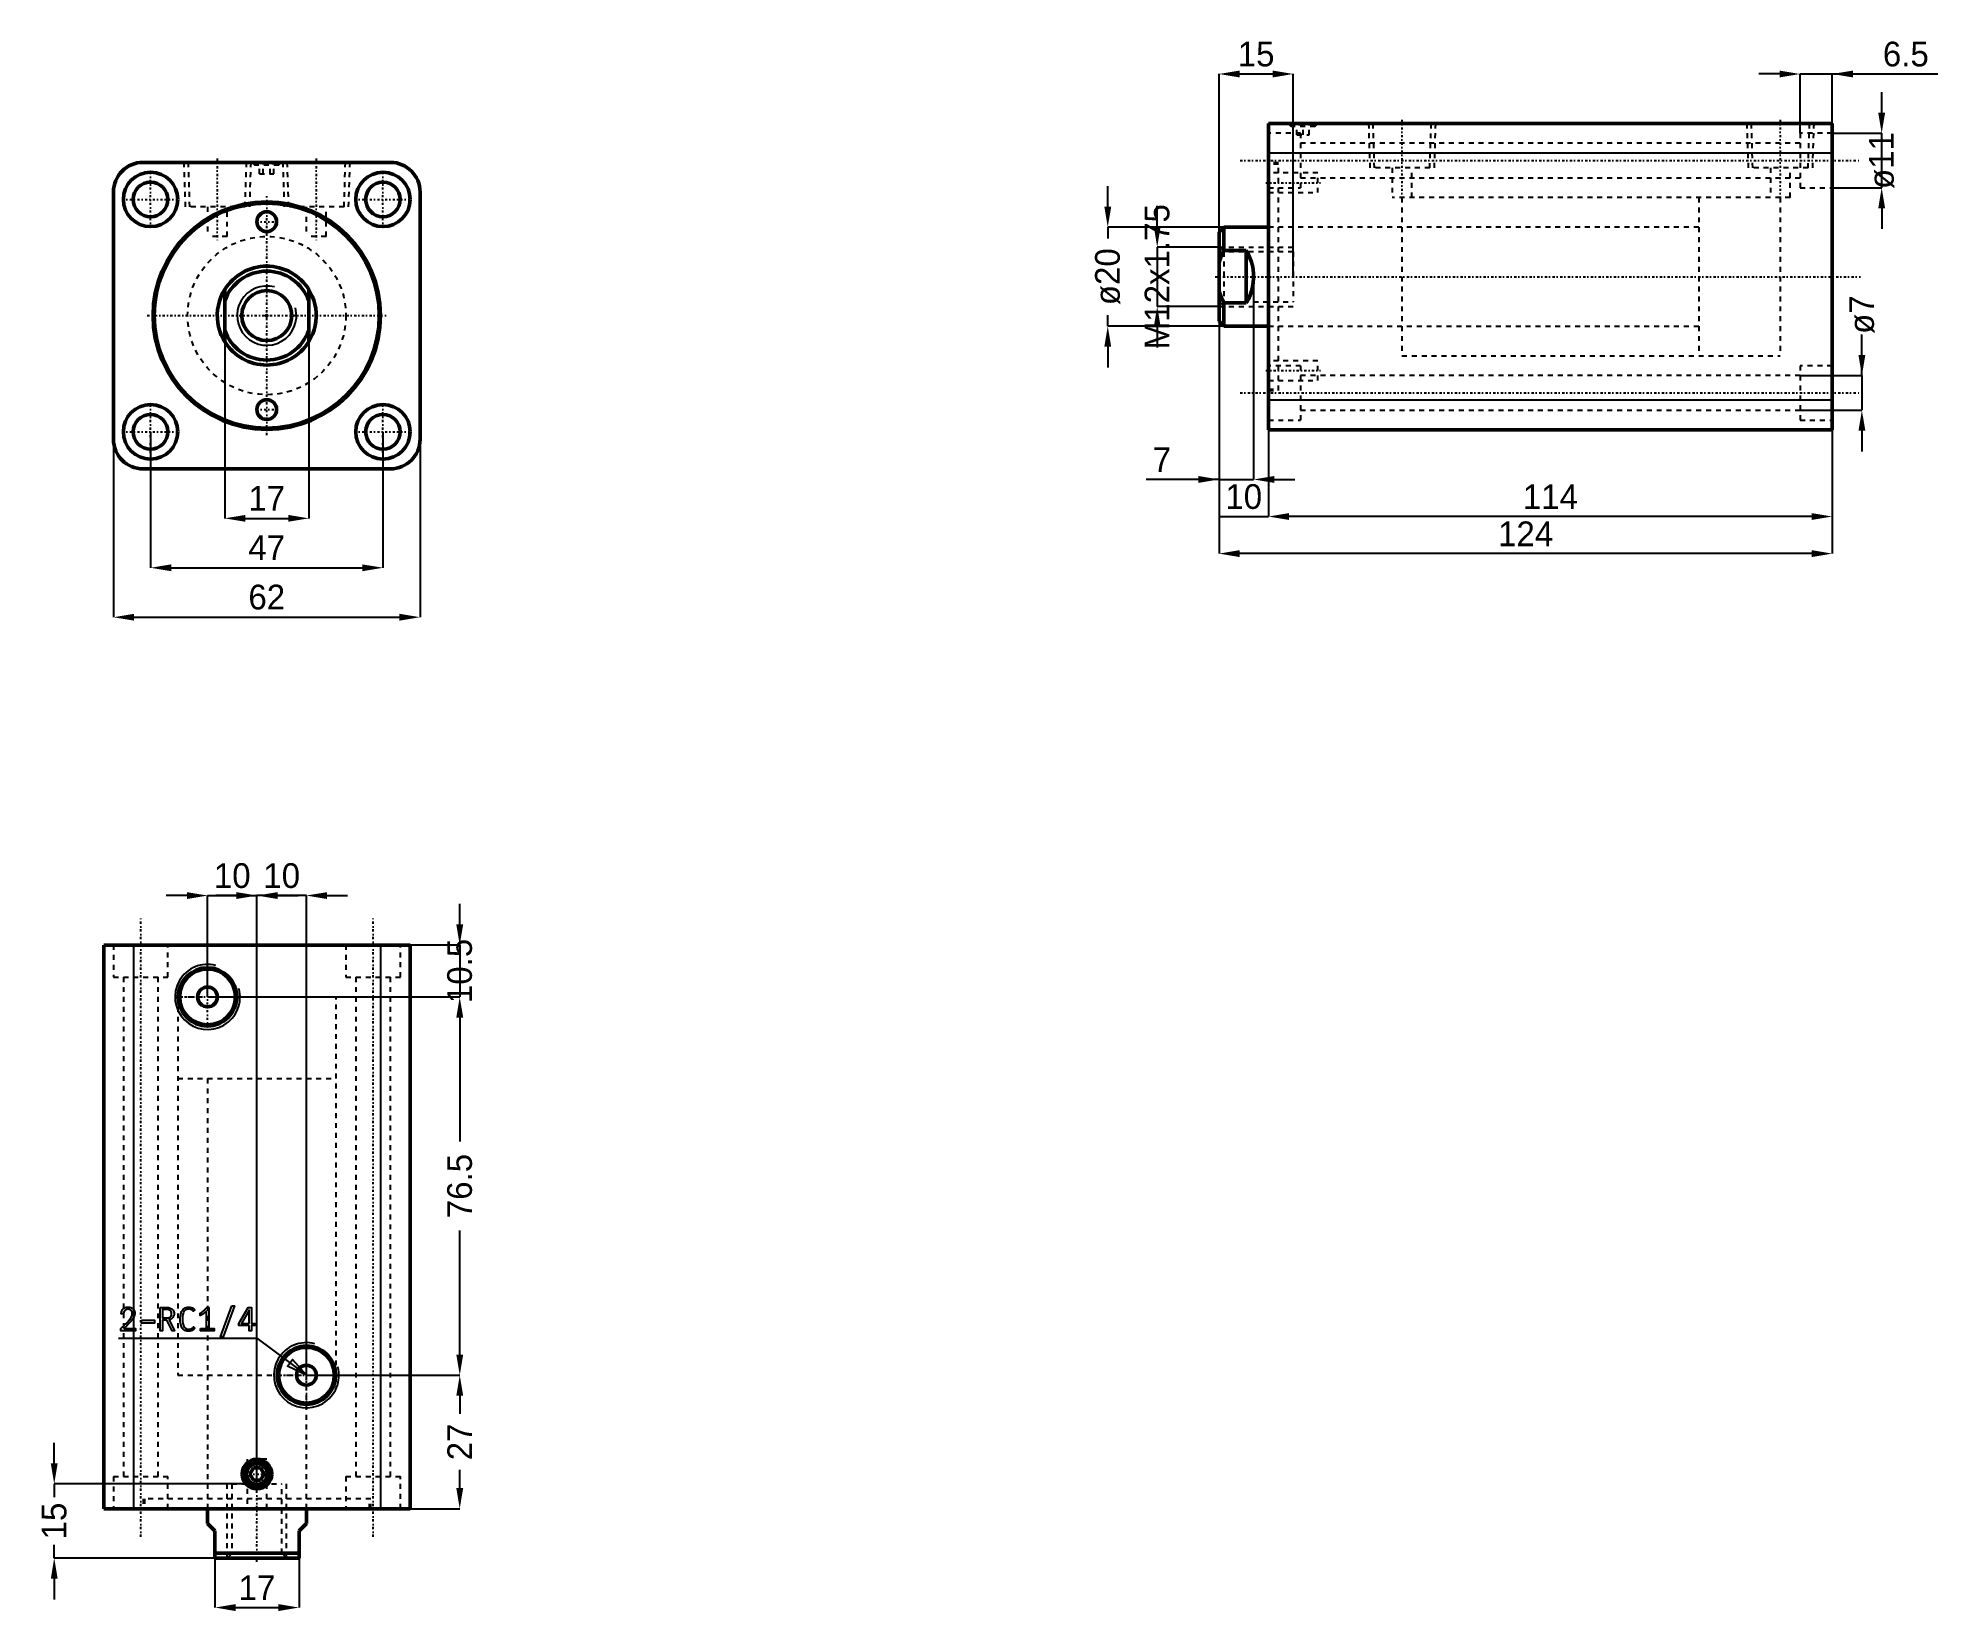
# Model space of a CAD drawing. Header units: millimetres. Extents: x -46 to 338, y -262 to 56.
import ezdxf

# ---------------------------------------------------------------- set-up
doc = ezdxf.new("R2010")
doc.units = ezdxf.units.MM
doc.linetypes.add('Center', pattern=[1.5, 0.45, -0.5, 0.05, -0.5])
doc.linetypes.add('Dashed', pattern=[2, 1, -1])
for name, color, linetype, lineweight in [('2d ConnectionPoints', 7, 'Continuous', 50), ('AM_0', 7, 'Continuous', 50), ('AM_4', 3, 'Continuous', 25), ('AM_5', 3, 'Continuous', 25), ('AM_7', 7, 'Center', 25), ('AM_9', 6, 'Dashed', 25)]:
    doc.layers.add(name, color=color, linetype=linetype, lineweight=lineweight)
doc.dimstyles.new('ISO-25', dxfattribs={"dimtxt": 2.5, "dimasz": 2.5, "dimexe": 1.25, "dimexo": 0.625, "dimtad": 1, "dimtxsty": 'Standard', "dimcen": 2.5, "dimadec": 0, "dimazin": 0, "dimtfac": 1, "dimtmove": 0, "dimatfit": 3, "dimfxl": 1, "dimarcsym": 0})

# ---------------------------------------------------------------- blocks, each defined once
blk = doc.blocks.new('1_RODcxhc_a_sd_32_60_IN_0_in_CXHC_A_IN_SD_32_60ST_0__CN_0')
at = {"layer": 'AM_0'}
for p, q in [((-8.5, -5.27), (-8.5, 5.27)), ((8.5, 5.27), (8.5, -5.27))]:
    blk.add_line(p, q, dxfattribs=at)
for points in [[(-8.5, 5.27), (-8.93, 4.51), (-9.29, 3.71), (-9.57, 2.89), (-9.79, 2.04), (-9.93, 1.18), (-10, 0.31), (-9.98, -0.56), (-9.9, -1.43), (-9.74, -2.29), (-9.5, -3.13), (-9.19, -3.94), (-8.81, -4.73), (-8.5, -5.27)], [(8.5, -5.27), (8.93, -4.51), (9.29, -3.71), (9.57, -2.89), (9.79, -2.04), (9.93, -1.18), (10, -0.31), (9.98, 0.56), (9.9, 1.43), (9.74, 2.29), (9.5, 3.13), (9.19, 3.94), (8.81, 4.73), (8.5, 5.27)]]:
    blk.add_lwpolyline(points, dxfattribs=at)
blk.add_circle((0, 0), 5.05, dxfattribs=at)
for radius, start, end in [(10, 31.7883, 148.2117), (9, 19.1881, 160.8119), (9, 199.1881, 340.8119), (10, 211.7883, 328.2117)]:
    blk.add_arc((0, 0), radius, start, end, dxfattribs=at)
at = {"layer": 'AM_5'}
blk.add_arc((0, 0), 6, 75, 15, dxfattribs=at)
blk = doc.blocks.new('2_bodycxhc_a_sd_32_60_0_in_CXHC_A_IN_SD_32_60ST_0__CN_0')
at = {"layer": 'AM_0'}
for p, q in [((25, 31), (-25, 31)), ((-31, 25), (-31, -25)), ((31, -25), (31, 25)), ((-25, -31), (25, -31))]:
    blk.add_line(p, q, dxfattribs=at)
for centre, radius in [((-23.5, 23.5), 5.5), ((-23.5, 23.5), 3.5), ((23.5, 23.5), 5.5), ((23.5, 23.5), 3.5), ((0, 0), 23), ((0, 0), 22.75), ((0, 19), 2), ((-23.5, -23.5), 5.5), ((0, -19), 2), ((23.5, -23.5), 5.5), ((-23.5, -23.5), 3.5), ((23.5, -23.5), 3.5)]:
    blk.add_circle(centre, radius, dxfattribs=at)
for centre, start, end in [((-25, 25), 90, 180), ((25, 25), 0, 90), ((-25, -25), 180, 270), ((25, -25), 270, 360)]:
    blk.add_arc(centre, 6, start, end, dxfattribs=at)
at = {"layer": 'AM_5', "linetype": 'Dashed'}
for p, q in [((-16.77, 31), (-16.48, 22)), ((-3.23, 31), (-3.52, 22)), ((3.23, 31), (3.52, 22)), ((16.77, 31), (16.48, 22))]:
    blk.add_line(p, q, dxfattribs=at)
at = {"layer": 'AM_7'}
for p, q in [((-10, 31.75), (-10, 15.25)), ((0, 31.03), (0, 30.37)), ((10, 31.75), (10, 15.25)), ((-23.5, 17.73), (-23.5, 29.27)), ((23.5, 17.73), (23.5, 29.27)), ((-29.27, 23.5), (-17.73, 23.5)), ((0, -24.15), (0, 24.15)), ((17.73, 23.5), (29.27, 23.5)), ((-2.1, 19), (2.1, 19)), ((-24.15, 0), (24.15, 0)), ((-23.5, -29.27), (-23.5, -17.73)), ((-2.1, -19), (2.1, -19)), ((23.5, -29.27), (23.5, -17.73)), ((-29.27, -23.5), (-17.73, -23.5)), ((17.73, -23.5), (29.27, -23.5))]:
    blk.add_line(p, q, dxfattribs=at)
at = {"layer": 'AM_9'}
for p, q in [((-15.91, 31), (-15.63, 22)), ((-4.37, 22), (-4.09, 31)), ((-3, 31), (-2.4, 30.4)), ((2.4, 30.4), (3, 31)), ((4.09, 31), (4.37, 22)), ((15.63, 22), (15.91, 31)), ((-2.1, 30.7), (-2.4, 30.4)), ((2.4, 30.4), (-2.4, 30.4)), ((2.1, 30.7), (-2.1, 30.7)), ((-1.44, 28.7), (-1.44, 30.7)), ((-1.44, 28.7), (1.44, 28.7)), ((-0.72, 28.7), (-0.72, 30.7)), ((0.72, 28.7), (0.72, 30.7)), ((1.44, 28.7), (1.44, 30.7)), ((2.4, 30.4), (2.1, 30.7)), ((-4.37, 22), (-15.63, 22)), ((-12, 22), (-12, 16)), ((-8, 16), (-8, 22)), ((15.63, 22), (4.37, 22)), ((8, 22), (8, 16)), ((12, 16), (12, 22)), ((-8, 16), (-12, 16)), ((12, 16), (8, 16))]:
    blk.add_line(p, q, dxfattribs=at)
blk.add_circle((0, 0), 16, dxfattribs=at)
blk = doc.blocks.new('*D3')
at = {"layer": 'AM_5', "color": 0, "lineweight": -2}
for p, q in [((-23.5, -23.5), (-23.5, -51)), ((23.5, -23.5), (23.5, -51)), ((-19.33, -51), (19.33, -51))]:
    blk.add_line(p, q, dxfattribs=at)
at = {"layer": 'AM_5', "color": 0}
for points in [[(-19.33, -50.31), (-19.33, -51.69), (-23.5, -51)], [(19.33, -51.69), (19.33, -50.31), (23.5, -51)]]:
    blk.add_solid(points, dxfattribs=at)
at = {"layer": 'Defpoints', "color": 0}
for p in [(-23.5, -23.5), (23.5, -23.5), (23.5, -51)]:
    blk.add_point(p, dxfattribs=at)
at = {"layer": 'AM_5', "color": 0, "insert": (0, -46.91), "char_height": 5, "attachment_point": 5}
blk.add_mtext('47', dxfattribs=at)
blk = doc.blocks.new('*D4')
at = {"layer": 'AM_5', "color": 0, "lineweight": -2}
for p, q in [((-31, -25), (-31, -61)), ((31, -25), (31, -61)), ((-26.83, -61), (26.83, -61))]:
    blk.add_line(p, q, dxfattribs=at)
at = {"layer": 'AM_5', "color": 0}
for points in [[(-26.83, -60.31), (-26.83, -61.69), (-31, -61)], [(26.83, -61.69), (26.83, -60.31), (31, -61)]]:
    blk.add_solid(points, dxfattribs=at)
at = {"layer": 'Defpoints', "color": 0}
for p in [(-31, -25), (31, -25), (31, -61)]:
    blk.add_point(p, dxfattribs=at)
at = {"layer": 'AM_5', "color": 0, "insert": (0, -56.95), "char_height": 5, "attachment_point": 5}
blk.add_mtext('62', dxfattribs=at)
blk = doc.blocks.new('*D5')
at = {"layer": 'AM_5', "color": 0, "lineweight": -2}
for p, q in [((-8.5, 0), (-8.5, -41)), ((8.5, 0), (8.5, -41)), ((-4.33, -41), (4.33, -41))]:
    blk.add_line(p, q, dxfattribs=at)
at = {"layer": 'AM_5', "color": 0}
for points in [[(-4.33, -40.31), (-4.33, -41.69), (-8.5, -41)], [(4.33, -41.69), (4.33, -40.31), (8.5, -41)]]:
    blk.add_solid(points, dxfattribs=at)
at = {"layer": 'Defpoints', "color": 0}
for p in [(-8.5, 0), (8.5, 0), (8.5, -41)]:
    blk.add_point(p, dxfattribs=at)
at = {"layer": 'AM_5', "color": 0, "insert": (0, -36.95), "char_height": 5, "attachment_point": 5}
blk.add_mtext('17', dxfattribs=at)
blk = doc.blocks.new('1_RODcxhc_a_sd_32_60_IN_0_in_CXHC_A_IN_SD_32_60ST_0__CN_2')
at = {"layer": 'AM_0'}
for p, q in [((-9, 10), (-10, 9)), ((-10, 9), (-10, -9)), ((0, 10), (-9, 10)), ((-9, 10), (-9, 5.27)), ((-4.5, 5.27), (-9, 5.27)), ((-4.5, 5.27), (-4.5, -5.27)), ((-9, -5.27), (-4.5, -5.27)), ((-9, -5.27), (-9, -10)), ((-10, -9), (-9, -10)), ((-9, -10), (0, -10))]:
    blk.add_line(p, q, dxfattribs=at)
for points in [[(-9, 5.27), (-9.55, 4.14), (-10, 2.96)], [(-4.5, -5.27), (-4.07, -4.51), (-3.71, -3.71), (-3.43, -2.89), (-3.21, -2.04), (-3.07, -1.18), (-3, -0.31), (-3.02, 0.56), (-3.1, 1.43), (-3.26, 2.29), (-3.5, 3.13), (-3.81, 3.94), (-4.19, 4.73), (-4.5, 5.27)], [(-10, -2.96), (-9.55, -4.13), (-9, -5.27)]]:
    blk.add_lwpolyline(points, dxfattribs=at)
at = {"layer": 'AM_5', "linetype": 'Dashed'}
for p, q in [((-10, 6), (5, 6)), ((-10, -6), (5, -6))]:
    blk.add_line(p, q, dxfattribs=at)
at = {"layer": 'AM_9'}
for p, q in [((103.5, 16), (87, 16)), ((87, 16), (87, -16)), ((103.5, 16), (103.5, -16)), ((87, 10), (0, 10)), ((-9.05, 5.05), (-10, 6)), ((5, 5.05), (-9.05, 5.05)), ((-9.05, 5.05), (-9.05, -5.05)), ((5, 5.05), (5, -5.05)), ((-10, -6), (-9.05, -5.05)), ((-9.05, -5.05), (5, -5.05)), ((0, -10), (87, -10)), ((87, -16), (103.5, -16))]:
    blk.add_line(p, q, dxfattribs=at)
blk = doc.blocks.new('2_bodycxhc_a_sd_32_60_0_in_CXHC_A_IN_SD_32_60ST_0__CN_2')
at = {"layer": 'AM_0'}
for p, q in [((114, 31), (0, 31)), ((0, -31), (0, 31)), ((114, -31), (114, 31)), ((114, -31), (0, -31))]:
    blk.add_line(p, q, dxfattribs=at)
at = {"layer": 'AM_4'}
for p, q in [((114, 25), (0, 25)), ((114, -25), (0, -25))]:
    blk.add_line(p, q, dxfattribs=at)
at = {"layer": 'AM_5', "linetype": 'Dashed'}
for p, q in [((20.23, 31), (20.52, 22)), ((33.77, 31), (33.48, 22)), ((96.73, 31), (97.02, 22)), ((110.27, 31), (109.98, 22))]:
    blk.add_line(p, q, dxfattribs=at)
at = {"layer": 'AM_7'}
for p, q in [((7, 31.03), (7, 30.37)), ((27, 31.75), (27, 15.25)), ((103.5, 31.75), (103.5, 15.25)), ((-5.7, 23.5), (119.7, 23.5)), ((-0.5, 19), (10.5, 19)), ((-10.75, 0), (119.7, 0)), ((-0.5, -19), (10.5, -19)), ((-5.7, -23.5), (119.7, -23.5))]:
    blk.add_line(p, q, dxfattribs=at)
at = {"layer": 'AM_9'}
for p, q in [((4, 31), (4.6, 30.4)), ((9.4, 30.4), (10, 31)), ((21.09, 31), (21.37, 22)), ((32.63, 22), (32.91, 31)), ((97.59, 31), (97.87, 22)), ((109.13, 22), (109.41, 31)), ((6.5, 29), (0, 29)), ((4.9, 30.7), (4.6, 30.4)), ((9.4, 30.4), (4.6, 30.4)), ((9.1, 30.7), (4.9, 30.7)), ((5.75, 28.7), (5.75, 30.7)), ((5.75, 28.7), (8.25, 28.7)), ((6.5, 29), (6.5, 18)), ((107.5, 27), (6.5, 27)), ((7, 28.7), (7, 30.7)), ((8.25, 28.7), (8.25, 30.7)), ((9.4, 30.4), (9.1, 30.7)), ((114, 29), (107.5, 29)), ((107.5, 29), (107.5, 18)), ((2, 23), (0, 23)), ((2, 22.75), (0, 22.75)), ((10, 21), (0, 21)), ((2, -23), (2, 23)), ((6.5, 20), (107.5, 20)), ((10, 17), (10, 21)), ((32.63, 22), (21.37, 22)), ((25, 22), (25, 16)), ((29, 16), (29, 22)), ((109.13, 22), (97.87, 22)), ((101.5, 22), (101.5, 16)), ((105.5, 16), (105.5, 22)), ((0, 18), (6.5, 18)), ((0, 17), (10, 17)), ((105.5, 16), (25, 16)), ((27, 16), (27, -16)), ((103.5, 16), (103.5, -16)), ((107.5, 18), (114, 18)), ((27, 10), (0, 10)), ((0, -10), (27, -10)), ((10, -17), (0, -17)), ((6.5, -18), (0, -18)), ((6.5, -18), (6.5, -29)), ((10, -21), (10, -17)), ((27, -16), (103.5, -16)), ((114, -18), (107.5, -18)), ((107.5, -18), (107.5, -29)), ((0, -21), (10, -21)), ((0, -22.75), (2, -22.75)), ((0, -23), (2, -23)), ((107.5, -20), (6.5, -20)), ((0, -29), (6.5, -29)), ((6.5, -27), (107.5, -27)), ((107.5, -29), (114, -29))]:
    blk.add_line(p, q, dxfattribs=at)
blk = doc.blocks.new('*D19')
at = {"layer": 'AM_5', "color": 0, "lineweight": -2}
for p, q in [((170.06, 22.03), (170.06, 26.2)), ((193.56, 17.87), (170.06, 17.87)), ((170.06, 17.87), (170.06, 15.62)), ((170.06, -2.13), (170.06, 0.12)), ((193.56, -2.13), (170.06, -2.13)), ((170.06, -6.3), (170.06, -10.47))]:
    blk.add_line(p, q, dxfattribs=at)
at = {"layer": 'AM_5', "color": 0}
for points in [[(169.37, 22.03), (170.76, 22.03), (170.06, 17.87)], [(170.76, -6.3), (169.37, -6.3), (170.06, -2.13)]]:
    blk.add_solid(points, dxfattribs=at)
at = {"layer": 'Defpoints', "color": 0}
for p in [(193.56, 17.87), (170.06, -2.13), (193.56, -2.13)]:
    blk.add_point(p, dxfattribs=at)
at = {"layer": 'AM_5', "color": 0, "insert": (170.06, 7.87), "char_height": 5, "attachment_point": 5, "rotation": 90}
blk.add_mtext('ø20', dxfattribs=at)
blk = doc.blocks.new('*D20')
at = {"layer": 'AM_5', "color": 0, "lineweight": -2}
for p, q in [((192.56, 7.87), (192.56, -33.13)), ((199.56, 7.87), (199.56, -33.13)), ((192.56, -33.13), (177.85, -33.13)), ((192.56, -33.13), (199.56, -33.13)), ((203.73, -33.13), (207.9, -33.13))]:
    blk.add_line(p, q, dxfattribs=at)
at = {"layer": 'AM_5', "color": 0}
for points in [[(188.4, -33.83), (188.4, -32.44), (192.56, -33.13)], [(203.73, -32.44), (203.73, -33.83), (199.56, -33.13)]]:
    blk.add_solid(points, dxfattribs=at)
at = {"layer": 'Defpoints', "color": 0}
for p in [(192.56, 7.87), (199.56, 7.87), (199.56, -33.13)]:
    blk.add_point(p, dxfattribs=at)
at = {"layer": 'AM_5', "color": 0, "insert": (181.02, -29.13), "char_height": 5, "attachment_point": 5}
blk.add_mtext('7', dxfattribs=at)
blk = doc.blocks.new('*D21')
at = {"layer": 'AM_5', "color": 0, "lineweight": -2}
for p, q in [((192.56, 7.87), (192.56, -40.63)), ((202.56, -17.13), (202.56, -40.63)), ((192.56, -40.63), (202.56, -40.63))]:
    blk.add_line(p, q, dxfattribs=at)
at = {"layer": 'Defpoints', "color": 0}
for p in [(192.56, 7.87), (202.56, -17.13), (202.56, -40.63)]:
    blk.add_point(p, dxfattribs=at)
at = {"layer": 'AM_5', "color": 0, "insert": (197.56, -36.63), "char_height": 5, "attachment_point": 5}
blk.add_mtext('10', dxfattribs=at)
blk = doc.blocks.new('*D22')
at = {"layer": 'AM_5', "color": 0, "lineweight": -2}
for p, q in [((202.56, -17.13), (202.56, -40.63)), ((316.56, -23.13), (316.56, -40.63)), ((312.4, -40.63), (206.73, -40.63))]:
    blk.add_line(p, q, dxfattribs=at)
at = {"layer": 'AM_5', "color": 0}
for points in [[(206.73, -39.94), (206.73, -41.33), (202.56, -40.63)], [(312.4, -41.33), (312.4, -39.94), (316.56, -40.63)]]:
    blk.add_solid(points, dxfattribs=at)
at = {"layer": 'Defpoints', "color": 0}
for p in [(202.56, -17.13), (316.56, -23.13), (202.56, -40.63)]:
    blk.add_point(p, dxfattribs=at)
at = {"layer": 'AM_5', "color": 0, "insert": (259.56, -36.63), "char_height": 5, "attachment_point": 5}
blk.add_mtext('114', dxfattribs=at)
blk = doc.blocks.new('*D23')
at = {"layer": 'AM_5', "color": 0, "lineweight": -2}
for p, q in [((192.56, 7.87), (192.56, -48.13)), ((316.56, -23.13), (316.56, -48.13)), ((312.4, -48.13), (196.73, -48.13))]:
    blk.add_line(p, q, dxfattribs=at)
at = {"layer": 'AM_5', "color": 0}
for points in [[(196.73, -47.44), (196.73, -48.83), (192.56, -48.13)], [(312.4, -48.83), (312.4, -47.44), (316.56, -48.13)]]:
    blk.add_solid(points, dxfattribs=at)
at = {"layer": 'Defpoints', "color": 0}
for p in [(192.56, 7.87), (316.56, -23.13), (192.56, -48.13)]:
    blk.add_point(p, dxfattribs=at)
at = {"layer": 'AM_5', "color": 0, "insert": (254.56, -44.13), "char_height": 5, "attachment_point": 5}
blk.add_mtext('124', dxfattribs=at)
blk = doc.blocks.new('*D24')
at = {"layer": 'AM_5', "color": 0, "lineweight": -2}
for p, q in [((322.56, -12.13), (322.56, -3.8)), ((310.06, -12.13), (322.56, -12.13)), ((322.56, -12.13), (322.56, -19.13)), ((310.06, -19.13), (322.56, -19.13)), ((322.56, -23.3), (322.56, -27.47))]:
    blk.add_line(p, q, dxfattribs=at)
at = {"layer": 'AM_5', "color": 0}
for points in [[(321.87, -7.97), (323.26, -7.97), (322.56, -12.13)], [(323.26, -23.3), (321.87, -23.3), (322.56, -19.13)]]:
    blk.add_solid(points, dxfattribs=at)
at = {"layer": 'Defpoints', "color": 0}
for p in [(310.06, -12.13), (310.06, -19.13), (322.56, -19.13)]:
    blk.add_point(p, dxfattribs=at)
at = {"layer": 'AM_5', "color": 0, "insert": (322.56, 0.2), "char_height": 5, "attachment_point": 5, "rotation": 90}
blk.add_mtext('ø7', dxfattribs=at)
blk = doc.blocks.new('*D25')
at = {"layer": 'AM_5', "color": 0, "lineweight": -2}
for p, q in [((326.56, 41.03), (326.56, 45.2)), ((316.56, 36.87), (326.56, 36.87)), ((326.56, 25.87), (326.56, 36.87)), ((316.56, 25.87), (326.56, 25.87)), ((326.56, 21.7), (326.56, 17.53))]:
    blk.add_line(p, q, dxfattribs=at)
at = {"layer": 'AM_5', "color": 0}
for points in [[(325.87, 41.03), (327.26, 41.03), (326.56, 36.87)], [(327.26, 21.7), (325.87, 21.7), (326.56, 25.87)]]:
    blk.add_solid(points, dxfattribs=at)
at = {"layer": 'Defpoints', "color": 0}
for p in [(316.56, 36.87), (326.56, 36.87), (316.56, 25.87)]:
    blk.add_point(p, dxfattribs=at)
at = {"layer": 'AM_5', "color": 0, "insert": (326.56, 31.37), "char_height": 5, "attachment_point": 5, "rotation": 90}
blk.add_mtext('ø11', dxfattribs=at)
blk = doc.blocks.new('*D26')
at = {"layer": 'AM_5', "color": 0, "lineweight": -2}
for p, q in [((305.9, 48.87), (301.73, 48.87)), ((310.06, 36.87), (310.06, 48.87)), ((310.06, 48.87), (316.56, 48.87)), ((316.56, 36.87), (316.56, 48.87)), ((316.56, 48.87), (337.95, 48.87))]:
    blk.add_line(p, q, dxfattribs=at)
at = {"layer": 'AM_5', "color": 0}
for points in [[(305.9, 48.17), (305.9, 49.56), (310.06, 48.87)], [(320.73, 49.56), (320.73, 48.17), (316.56, 48.87)]]:
    blk.add_solid(points, dxfattribs=at)
at = {"layer": 'Defpoints', "color": 0}
for p in [(316.56, 48.87), (310.06, 36.87), (316.56, 36.87)]:
    blk.add_point(p, dxfattribs=at)
at = {"layer": 'AM_5', "color": 0, "insert": (331.45, 52.87), "char_height": 5, "attachment_point": 5}
blk.add_mtext('6.5', dxfattribs=at)
blk = doc.blocks.new('*D27')
at = {"layer": 'AM_5', "color": 0, "lineweight": -2}
for p, q in [((192.56, 7.87), (192.56, 48.87)), ((196.73, 48.87), (203.4, 48.87)), ((207.56, 7.87), (207.56, 48.87))]:
    blk.add_line(p, q, dxfattribs=at)
at = {"layer": 'AM_5', "color": 0}
for points in [[(196.73, 49.56), (196.73, 48.17), (192.56, 48.87)], [(203.4, 48.17), (203.4, 49.56), (207.56, 48.87)]]:
    blk.add_solid(points, dxfattribs=at)
at = {"layer": 'Defpoints', "color": 0}
for p in [(207.56, 48.87), (192.56, 7.87), (207.56, 7.87)]:
    blk.add_point(p, dxfattribs=at)
at = {"layer": 'AM_5', "color": 0, "insert": (200.06, 52.87), "char_height": 5, "attachment_point": 5}
blk.add_mtext('15', dxfattribs=at)
blk = doc.blocks.new('*D28')
at = {"layer": 'AM_5', "color": 0, "lineweight": -2}
for p, q in [((180.06, 18.03), (180.06, 22.2)), ((192.56, 13.87), (180.06, 13.87)), ((180.06, 13.87), (180.06, 1.87)), ((192.56, 1.87), (180.06, 1.87)), ((180.06, -2.3), (180.06, -6.47))]:
    blk.add_line(p, q, dxfattribs=at)
at = {"layer": 'AM_5', "color": 0}
for points in [[(179.37, 18.03), (180.76, 18.03), (180.06, 13.87)], [(180.76, -2.3), (179.37, -2.3), (180.06, 1.87)]]:
    blk.add_solid(points, dxfattribs=at)
at = {"layer": 'Defpoints', "color": 0}
for p in [(192.56, 13.87), (180.06, 1.87), (192.56, 1.87)]:
    blk.add_point(p, dxfattribs=at)
at = {"layer": 'AM_5', "color": 0, "insert": (180.06, 7.87), "char_height": 5, "attachment_point": 5, "rotation": 90}
blk.add_mtext('M12x1.75', dxfattribs=at)
blk = doc.blocks.new('1_RODcxhc_a_sd_32_60_IN_0_in_CXHC_A_IN_SD_32_60ST_0__CN_4')
at = {"layer": 'AM_0'}
for p, q in [((-10, 0), (-10, -3)), ((10, -3), (10, 0)), ((-8.5, -4.5), (-10, -3)), ((10, -3), (8.5, -4.5)), ((-8.5, -10), (-8.5, -4.5)), ((8.5, -4.5), (8.5, -10)), ((-8.5, -9), (8.5, -9)), ((-8.5, -10), (8.5, -10))]:
    blk.add_line(p, q, dxfattribs=at)
at = {"layer": 'AM_5', "linetype": 'Dashed'}
for p, q in [((-6, -10), (-6, 5)), ((6, -10), (6, 5))]:
    blk.add_line(p, q, dxfattribs=at)
at = {"layer": 'AM_7'}
blk.add_line((0, -10.75), (0, 119.7), dxfattribs=at)
at = {"layer": 'AM_9'}
for p, q in [((-16, 103.5), (16, 103.5)), ((-16, 103.5), (-16, 87)), ((16, 87), (16, 103.5)), ((-16, 87), (16, 87)), ((-10, 87), (-10, 0)), ((10, 0), (10, 87)), ((-5.053, 5), (5.053, 5)), ((-5.053, 5), (-5.053, -9.053)), ((5.053, -9.053), (5.053, 5)), ((-5.053, -9.053), (-6, -10)), ((-5.053, -9.053), (5.053, -9.053)), ((6, -10), (5.053, -9.053))]:
    blk.add_line(p, q, dxfattribs=at)
blk = doc.blocks.new('2_bodycxhc_a_sd_32_60_0_in_CXHC_A_IN_SD_32_60ST_0__CN_4')
at = {"layer": 'AM_0'}
for p, q in [((-31, 114), (-31, 0)), ((31, 114), (-31, 114)), ((31, 114), (31, 0)), ((-0.72, 8.25), (-1.44, 7)), ((0.72, 8.25), (-0.72, 8.25)), ((1.44, 7), (0.72, 8.25)), ((-1.44, 7), (-0.72, 5.75)), ((-0.72, 5.75), (0.72, 5.75)), ((0.72, 5.75), (1.44, 7)), ((31, 0), (-31, 0))]:
    blk.add_line(p, q, dxfattribs=at)
for centre, radius in [((-10, 103.5), 5.91), ((-10, 103.5), 5.63), ((-10, 103.5), 2), ((10, 27), 5.91), ((10, 27), 5.63), ((10, 27), 2), ((0, 7), 3), ((0, 7), 2.4), ((0, 7), 2.1)]:
    blk.add_circle(centre, radius, dxfattribs=at)
at = {"layer": 'AM_4'}
for p, q in [((-25, 114), (-25, 0)), ((25, 114), (25, 0))]:
    blk.add_line(p, q, dxfattribs=at)
at = {"layer": 'AM_5'}
for centre in [(-10, 103.5), (10, 27)]:
    blk.add_arc(centre, 6.58, 75, 15, dxfattribs=at)
at = {"layer": 'AM_7'}
for p, q in [((-23.5, -5.7), (-23.5, 119.7)), ((23.5, -5.7), (23.5, 119.7)), ((-10, 97.29), (-10, 109.71)), ((-16.21, 103.5), (-3.79, 103.5)), ((10, 20.79), (10, 33.21)), ((3.79, 27), (16.21, 27)), ((-3.15, 7), (3.15, 7))]:
    blk.add_line(p, q, dxfattribs=at)
at = {"layer": 'AM_9'}
for p, q in [((-29, 114), (-29, 107.5)), ((-18, 107.5), (-18, 114)), ((18, 114), (18, 107.5)), ((29, 107.5), (29, 114)), ((-29, 107.5), (-18, 107.5)), ((-27, 107.5), (-27, 6.5)), ((-20, 6.5), (-20, 107.5)), ((18, 107.5), (29, 107.5)), ((20, 107.5), (20, 6.5)), ((27, 6.5), (27, 107.5)), ((-16, 103.5), (16, 103.5)), ((-16, 103.5), (-16, 27)), ((16, 27), (16, 103.5)), ((-16, 27), (16, 27)), ((-10, 27), (-10, 0)), ((10, 0), (10, 27)), ((2, 10), (-2, 10)), ((-2, 10), (-2, 0)), ((2, 0), (2, 10)), ((-29, 6.5), (-18, 6.5)), ((-29, 6.5), (-29, 0)), ((-18, 0), (-18, 6.5)), ((18, 6.5), (29, 6.5)), ((18, 6.5), (18, 0)), ((29, 0), (29, 6.5)), ((23, 2), (-23, 2)), ((-23, 2), (-23, 0)), ((-22.75, 2), (-22.75, 0)), ((22.75, 0), (22.75, 2)), ((23, 0), (23, 2))]:
    blk.add_line(p, q, dxfattribs=at)
blk = doc.blocks.new('*D40')
at = {"layer": 'AM_5', "color": 0, "lineweight": -2}
for p, q in [((-10.48, -251.29), (-10.48, -261.29)), ((6.52, -251.29), (6.52, -261.29)), ((-6.31, -261.29), (2.36, -261.29))]:
    blk.add_line(p, q, dxfattribs=at)
at = {"layer": 'AM_5', "color": 0}
for points in [[(-6.31, -260.6), (-6.31, -261.99), (-10.48, -261.29)], [(2.36, -261.99), (2.36, -260.6), (6.52, -261.29)]]:
    blk.add_solid(points, dxfattribs=at)
at = {"layer": 'Defpoints', "color": 0}
for p in [(-10.48, -251.29), (6.52, -251.29), (6.52, -261.29)]:
    blk.add_point(p, dxfattribs=at)
at = {"layer": 'AM_5', "color": 0, "insert": (-1.98, -257.29), "char_height": 5, "attachment_point": 5}
blk.add_mtext('17', dxfattribs=at)
blk = doc.blocks.new('*D41')
at = {"layer": 'AM_5', "color": 0, "lineweight": -2}
for p, q in [((-42.98, -232.13), (-42.98, -227.96)), ((-1.98, -236.29), (-42.98, -236.29)), ((-42.98, -236.29), (-42.98, -238.96)), ((-42.98, -251.29), (-42.98, -248.63)), ((-10.48, -251.29), (-42.98, -251.29)), ((-42.98, -255.46), (-42.98, -259.63))]:
    blk.add_line(p, q, dxfattribs=at)
at = {"layer": 'AM_5', "color": 0}
for points in [[(-43.67, -232.13), (-42.28, -232.13), (-42.98, -236.29)], [(-42.28, -255.46), (-43.67, -255.46), (-42.98, -251.29)]]:
    blk.add_solid(points, dxfattribs=at)
at = {"layer": 'Defpoints', "color": 0}
for p in [(-42.98, -236.29), (-1.98, -236.29), (-10.48, -251.29)]:
    blk.add_point(p, dxfattribs=at)
at = {"layer": 'AM_5', "color": 0, "insert": (-42.98, -243.79), "char_height": 5, "attachment_point": 5, "rotation": 90}
blk.add_mtext('15', dxfattribs=at)
blk = doc.blocks.new('*D42')
at = {"layer": 'AM_5', "color": 0, "lineweight": -2}
for p, q in [((8.02, -214.29), (39.02, -214.29)), ((39.02, -218.46), (39.02, -222.13)), ((39.02, -237.13), (39.02, -233.46)), ((29.02, -241.29), (39.02, -241.29))]:
    blk.add_line(p, q, dxfattribs=at)
at = {"layer": 'AM_5', "color": 0}
for points in [[(39.72, -218.46), (38.33, -218.46), (39.02, -214.29)], [(38.33, -237.13), (39.72, -237.13), (39.02, -241.29)]]:
    blk.add_solid(points, dxfattribs=at)
at = {"layer": 'Defpoints', "color": 0}
for p in [(8.02, -214.29), (39.02, -214.29), (29.02, -241.29)]:
    blk.add_point(p, dxfattribs=at)
at = {"layer": 'AM_5', "color": 0, "insert": (39.02, -227.79), "char_height": 5, "attachment_point": 5, "rotation": 90}
blk.add_mtext('27', dxfattribs=at)
blk = doc.blocks.new('*D43')
at = {"layer": 'AM_5', "color": 0, "lineweight": -2}
for p, q in [((-11.98, -137.79), (39.02, -137.79)), ((39.02, -141.96), (39.02, -167.04)), ((39.02, -210.13), (39.02, -185.04)), ((8.02, -214.29), (39.02, -214.29))]:
    blk.add_line(p, q, dxfattribs=at)
at = {"layer": 'AM_5', "color": 0}
for points in [[(39.72, -141.96), (38.33, -141.96), (39.02, -137.79)], [(38.33, -210.13), (39.72, -210.13), (39.02, -214.29)]]:
    blk.add_solid(points, dxfattribs=at)
at = {"layer": 'Defpoints', "color": 0}
for p in [(-11.98, -137.79), (8.02, -214.29), (39.02, -214.29)]:
    blk.add_point(p, dxfattribs=at)
at = {"layer": 'AM_5', "color": 0, "insert": (39.02, -176.04), "char_height": 5, "attachment_point": 5, "rotation": 90}
blk.add_mtext('76.5', dxfattribs=at)
blk = doc.blocks.new('*D44')
at = {"layer": 'AM_5', "color": 0, "lineweight": -2}
for p, q in [((39.02, -123.13), (39.02, -118.96)), ((21.52, -127.29), (39.02, -127.29)), ((39.02, -127.29), (39.02, -137.79)), ((-11.98, -137.79), (39.02, -137.79)), ((39.02, -141.96), (39.02, -146.13))]:
    blk.add_line(p, q, dxfattribs=at)
at = {"layer": 'AM_5', "color": 0}
for points in [[(38.33, -123.13), (39.72, -123.13), (39.02, -127.29)], [(39.72, -141.96), (38.33, -141.96), (39.02, -137.79)]]:
    blk.add_solid(points, dxfattribs=at)
at = {"layer": 'Defpoints', "color": 0}
for p in [(21.52, -127.29), (-11.98, -137.79), (39.02, -137.79)]:
    blk.add_point(p, dxfattribs=at)
at = {"layer": 'AM_5', "color": 0, "insert": (39.02, -132.54), "char_height": 5, "attachment_point": 5, "rotation": 90}
blk.add_mtext('10.5', dxfattribs=at)
blk = doc.blocks.new('*D45')
at = {"layer": 'AM_5', "color": 0, "lineweight": -2}
for p, q in [((-16.14, -117.29), (-20.31, -117.29)), ((-11.98, -137.79), (-11.98, -117.29)), ((-11.98, -117.29), (-1.98, -117.29)), ((-1.98, -236.29), (-1.98, -117.29)), ((2.19, -117.29), (6.36, -117.29))]:
    blk.add_line(p, q, dxfattribs=at)
at = {"layer": 'AM_5', "color": 0}
for points in [[(-16.14, -117.99), (-16.14, -116.6), (-11.98, -117.29)], [(2.19, -116.6), (2.19, -117.99), (-1.98, -117.29)]]:
    blk.add_solid(points, dxfattribs=at)
at = {"layer": 'Defpoints', "color": 0}
for p in [(-1.98, -117.29), (-11.98, -137.79), (-1.98, -236.29)]:
    blk.add_point(p, dxfattribs=at)
at = {"layer": 'AM_5', "color": 0, "insert": (-6.98, -113.29), "char_height": 5, "attachment_point": 5}
blk.add_mtext('10', dxfattribs=at)
blk = doc.blocks.new('*D46')
at = {"layer": 'AM_5', "color": 0, "lineweight": -2}
for p, q in [((-6.14, -117.29), (-10.31, -117.29)), ((-1.98, -236.29), (-1.98, -117.29)), ((8.02, -117.29), (-1.98, -117.29)), ((8.02, -214.29), (8.02, -117.29)), ((12.19, -117.29), (16.36, -117.29))]:
    blk.add_line(p, q, dxfattribs=at)
at = {"layer": 'AM_5', "color": 0}
for points in [[(-6.14, -117.99), (-6.14, -116.6), (-1.98, -117.29)], [(12.19, -116.6), (12.19, -117.99), (8.02, -117.29)]]:
    blk.add_solid(points, dxfattribs=at)
at = {"layer": 'Defpoints', "color": 0}
for p in [(-1.98, -117.29), (8.02, -214.29), (-1.98, -236.29)]:
    blk.add_point(p, dxfattribs=at)
at = {"layer": 'AM_5', "color": 0, "insert": (3.02, -113.29), "char_height": 5, "attachment_point": 5}
blk.add_mtext('10', dxfattribs=at)
blk = doc.blocks.new('*D47')
at = {"layer": 'AM_5', "color": 0, "lineweight": -2}
for p, q in [((-10.48, -251.29), (-10.48, -261.29)), ((6.52, -251.29), (6.52, -261.29)), ((-6.31, -261.29), (2.36, -261.29))]:
    blk.add_line(p, q, dxfattribs=at)
at = {"layer": 'AM_5', "color": 0}
for points in [[(-6.31, -260.6), (-6.31, -261.99), (-10.48, -261.29)], [(2.36, -261.99), (2.36, -260.6), (6.52, -261.29)]]:
    blk.add_solid(points, dxfattribs=at)
at = {"layer": 'Defpoints', "color": 0}
for p in [(-10.48, -251.29), (6.52, -251.29), (6.52, -261.29)]:
    blk.add_point(p, dxfattribs=at)
at = {"layer": 'AM_5', "color": 0, "insert": (-1.98, -257.29), "char_height": 5, "attachment_point": 5}
blk.add_mtext('17', dxfattribs=at)

msp = doc.modelspace()

# ---------------------------------------------------------------- linework, layer by layer
at = {"layer": '2d ConnectionPoints'}
for p in [(202.562, 7.867), (0, 0), (-1.978, -241.293)]:
    msp.add_point(p, dxfattribs=at)
at = {"layer": 'AM_5'}
for p, q in [((-29.978, -206.793), (-1.978, -206.793)), ((-1.978, -206.793), (8.022, -214.293))]:
    msp.add_line(p, q, dxfattribs=at)
for points in [[(-29.331, -204.682), (-29.331, -204.682), (-29.117, -204.486), (-28.812, -204.201), (-28.812, -204.201), (-28.526, -203.924), (-28.346, -203.744), (-28.346, -203.744), (-28.174, -203.564), (-27.927, -203.279), (-27.927, -203.279), (-27.694, -202.98), (-27.547, -202.771), (-27.547, -202.771), (-27.417, -202.563), (-27.276, -202.267), (-27.276, -202.267), (-27.2, -201.99), (-27.186, -201.816), (-27.186, -201.816), (-27.19, -201.718), (-27.214, -201.579), (-27.214, -201.579), (-27.257, -201.451), (-27.297, -201.37), (-27.297, -201.37), (-27.344, -201.296), (-27.428, -201.197), (-27.428, -201.197), (-27.526, -201.114), (-27.6, -201.068), (-27.6, -201.068), (-27.68, -201.029), (-27.806, -200.988), (-27.806, -200.988), (-27.94, -200.965), (-28.034, -200.961), (-28.034, -200.961), (-28.139, -200.965), (-28.286, -200.988), (-28.286, -200.988), (-28.423, -201.032), (-28.509, -201.071), (-28.509, -201.071), (-28.588, -201.119), (-28.694, -201.207), (-28.694, -201.207), (-28.783, -201.312), (-28.834, -201.391), (-28.834, -201.391), (-28.876, -201.478), (-28.922, -201.62), (-28.922, -201.62), (-28.946, -201.776), (-28.951, -201.887), (-29.438, -201.887), (-29.438, -201.887), (-29.431, -201.72), (-29.391, -201.488), (-29.391, -201.488), (-29.318, -201.278), (-29.25, -201.149), (-29.25, -201.149), (-29.169, -201.032), (-29.028, -200.878), (-29.028, -200.878), (-28.864, -200.751), (-28.741, -200.681), (-28.741, -200.681), (-28.61, -200.624), (-28.404, -200.562), (-28.404, -200.562), (-28.186, -200.528), (-28.034, -200.522), (-28.034, -200.522), (-27.892, -200.528), (-27.686, -200.559), (-27.686, -200.559), (-27.488, -200.618), (-27.362, -200.672), (-27.362, -200.672), (-27.242, -200.737), (-27.081, -200.856), (-27.081, -200.856), (-26.942, -201), (-26.863, -201.11), (-26.863, -201.11), (-26.795, -201.23), (-26.723, -201.426), (-26.723, -201.426), (-26.683, -201.64), (-26.676, -201.793), (-26.676, -201.793), (-26.687, -201.966), (-26.745, -202.232), (-26.745, -202.232), (-26.853, -202.506), (-26.952, -202.693), (-26.952, -202.693), (-27.066, -202.879), (-27.251, -203.148), (-27.251, -203.148), (-27.453, -203.404), (-27.597, -203.569), (-27.597, -203.569), (-27.752, -203.736), (-28.012, -204.007), (-28.012, -204.007), (-28.305, -204.303), (-28.519, -204.513), (-28.863, -204.851), (-26.536, -204.854), (-26.536, -205.293), (-29.503, -205.293), (-29.503, -204.838), (-29.331, -204.682)], [(-25.328, -203.2), (-22.728, -203.2), (-22.728, -203.785), (-25.328, -203.785), (-25.328, -203.2)], [(-21.562, -200.581), (-20.19, -200.581), (-20.19, -200.581), (-20.049, -200.586), (-19.842, -200.615), (-19.842, -200.615), (-19.638, -200.668), (-19.505, -200.717), (-19.505, -200.717), (-19.377, -200.778), (-19.202, -200.891), (-19.202, -200.891), (-19.048, -201.032), (-18.957, -201.141), (-18.957, -201.141), (-18.879, -201.262), (-18.795, -201.465), (-18.795, -201.465), (-18.749, -201.694), (-18.741, -201.861), (-18.741, -201.861), (-18.751, -202.045), (-18.807, -202.295), (-18.807, -202.295), (-18.911, -202.514), (-19.007, -202.643), (-19.007, -202.643), (-19.12, -202.757), (-19.314, -202.901), (-19.314, -202.901), (-19.538, -203.013), (-19.703, -203.07), (-18.624, -205.326), (-19.15, -205.326), (-20.203, -203.148), (-20.275, -203.148), (-21.081, -203.148), (-21.081, -205.293), (-21.562, -205.293), (-21.562, -200.581)], [(-20.418, -202.726), (-20.418, -202.726), (-20.28, -202.723), (-20.09, -202.711), (-20.09, -202.711), (-19.918, -202.687), (-19.813, -202.665), (-19.813, -202.665), (-19.717, -202.636), (-19.585, -202.573), (-19.585, -202.573), (-19.47, -202.486), (-19.402, -202.415), (-19.402, -202.415), (-19.344, -202.332), (-19.282, -202.18), (-19.282, -202.18), (-19.248, -201.996), (-19.241, -201.855), (-19.241, -201.855), (-19.253, -201.675), (-19.316, -201.448), (-19.316, -201.448), (-19.432, -201.272), (-19.539, -201.183), (-19.539, -201.183), (-19.664, -201.114), (-19.873, -201.038), (-19.873, -201.038), (-20.109, -200.998), (-20.281, -200.99), (-21.081, -200.99), (-21.081, -202.726), (-20.418, -202.726)], [(-15.846, -205.404), (-15.846, -205.404), (-16.163, -205.379), (-16.576, -205.252), (-16.576, -205.252), (-16.914, -205.015), (-17.097, -204.796), (-17.097, -204.796), (-17.247, -204.53), (-17.409, -204.043), (-17.409, -204.043), (-17.496, -203.453), (-17.513, -203.002), (-17.513, -203.002), (-17.495, -202.526), (-17.401, -201.908), (-17.401, -201.908), (-17.227, -201.405), (-17.066, -201.135), (-17.066, -201.135), (-16.872, -200.914), (-16.523, -200.675), (-16.523, -200.675), (-16.105, -200.547), (-15.787, -200.522), (-15.787, -200.522), (-15.483, -200.545), (-15.082, -200.666), (-15.082, -200.666), (-14.746, -200.89), (-14.559, -201.097), (-14.871, -201.351), (-14.871, -201.351), (-14.958, -201.258), (-15.092, -201.144), (-15.092, -201.144), (-15.229, -201.058), (-15.321, -201.016), (-15.321, -201.016), (-15.413, -200.984), (-15.546, -200.95), (-15.546, -200.95), (-15.673, -200.932), (-15.755, -200.928), (-15.755, -200.928), (-15.939, -200.938), (-16.186, -200.986), (-16.186, -200.986), (-16.396, -201.076), (-16.517, -201.159), (-16.517, -201.159), (-16.623, -201.26), (-16.757, -201.442), (-16.757, -201.442), (-16.863, -201.662), (-16.917, -201.83), (-16.917, -201.83), (-16.959, -202.016), (-17.006, -202.328), (-17.006, -202.328), (-17.031, -202.681), (-17.035, -202.94), (-17.035, -202.94), (-17.024, -203.321), (-16.963, -203.822), (-16.963, -203.822), (-16.85, -204.237), (-16.746, -204.466), (-16.746, -204.466), (-16.616, -204.655), (-16.37, -204.86), (-16.37, -204.86), (-16.061, -204.97), (-15.82, -204.991), (-15.82, -204.991), (-15.567, -204.972), (-15.24, -204.871), (-15.24, -204.871), (-14.974, -204.685), (-14.832, -204.513), (-14.543, -204.773), (-14.543, -204.773), (-14.719, -205), (-15.063, -205.246), (-15.063, -205.246), (-15.501, -205.378), (-15.846, -205.404)], [(-13.37, -204.877), (-12.174, -204.877), (-12.174, -201.361), (-12.174, -201.361), (-12.238, -201.425), (-12.347, -201.526), (-12.347, -201.526), (-12.47, -201.632), (-12.561, -201.705), (-12.561, -201.705), (-12.655, -201.778), (-12.796, -201.881), (-12.796, -201.881), (-12.939, -201.977), (-13.035, -202.037), (-13.035, -202.037), (-13.129, -202.091), (-13.259, -202.157), (-13.259, -202.157), (-13.376, -202.204), (-13.448, -202.225), (-13.448, -201.731), (-13.448, -201.731), (-13.359, -201.689), (-13.219, -201.609), (-13.219, -201.609), (-13.072, -201.509), (-12.969, -201.43), (-12.969, -201.43), (-12.865, -201.347), (-12.715, -201.217), (-12.715, -201.217), (-12.57, -201.083), (-12.476, -200.99), (-12.476, -200.99), (-12.388, -200.899), (-12.269, -200.771), (-12.269, -200.771), (-12.167, -200.653), (-12.109, -200.581), (-11.693, -200.581), (-11.693, -204.877), (-10.608, -204.877), (-10.608, -205.293), (-13.37, -205.293), (-13.37, -204.877)], [(-7.046, -200.256), (-6.552, -200.256), (-8.834, -206.528), (-9.328, -206.528), (-7.046, -200.256)], [(-3.553, -204.253), (-5.659, -204.253), (-5.659, -203.831), (-3.742, -200.581), (-3.098, -200.581), (-3.098, -203.814), (-2.396, -203.814), (-2.396, -204.253), (-3.098, -204.253), (-3.098, -205.293), (-3.553, -205.293), (-3.553, -204.253)], [(-3.547, -203.814), (-3.547, -201.127), (-5.1, -203.814), (-3.547, -203.814)], [(8.022, -214.293), (4.189, -212.46), (5.189, -211.126), (8.022, -214.293)]]:
    msp.add_lwpolyline(points, dxfattribs=at)

# ---------------------------------------------------------------- block references
for name, p in [('2_bodycxhc_a_sd_32_60_0_in_CXHC_A_IN_SD_32_60ST_0__CN_2', (202.562, 7.867)), ('2_bodycxhc_a_sd_32_60_0_in_CXHC_A_IN_SD_32_60ST_0__CN_0', (0, 0)), ('1_RODcxhc_a_sd_32_60_IN_0_in_CXHC_A_IN_SD_32_60ST_0__CN_2', (202.562, 7.867)), ('1_RODcxhc_a_sd_32_60_IN_0_in_CXHC_A_IN_SD_32_60ST_0__CN_0', (0, 0)), ('2_bodycxhc_a_sd_32_60_0_in_CXHC_A_IN_SD_32_60ST_0__CN_4', (-1.978, -241.293)), ('1_RODcxhc_a_sd_32_60_IN_0_in_CXHC_A_IN_SD_32_60ST_0__CN_4', (-1.978, -241.293))]:
    msp.add_blockref(name, p)

# ---------------------------------------------------------------- dimensions: what is measured, and where the dimension line sits
for base, p1, p2, text, override, picture, middle in [((207.562, 48.867), (192.562, 7.867), (207.562, 7.867), '15', {"dimtxt": 5, "dimasz": 4.166667, "dimexe": 0, "dimexo": 0, "dimgap": 1.5}, '*D27', (200.062, 48.867)), ((316.562, 48.867), (310.062, 36.867), (316.562, 36.867), '6.5', {"dimtxt": 5, "dimasz": 4.166667, "dimexe": 0, "dimexo": 0, "dimgap": 1.5}, '*D26', (331.451, 48.867)), ((199.562, -33.133), (192.562, 7.867), (199.562, 7.867), '7', {"dimtxt": 5, "dimasz": 4.166667, "dimexe": 0, "dimexo": 0, "dimgap": 1.5}, '*D20', (181.017, -33.133)), ((202.562, -40.633), (192.562, 7.867), (202.562, -17.133), '10', {"dimtxt": 5, "dimasz": 0, "dimexe": 0, "dimexo": 0, "dimgap": 1.5}, '*D21', (197.562, -40.633)), ((192.562, -48.133), (316.562, -23.133), (192.562, 7.867), '124', {"dimtxt": 5, "dimasz": 4.166667, "dimexe": 0, "dimexo": 0, "dimgap": 1.5}, '*D23', (254.562, -48.133)), ((8.5, -41), (-8.5, 0), (8.5, 0), '17', {"dimtxt": 5, "dimasz": 4.166667, "dimexe": 0, "dimexo": 0, "dimgap": 1.5}, '*D5', (0, -41)), ((202.562, -40.633), (316.562, -23.133), (202.562, -17.133), '114', {"dimtxt": 5, "dimasz": 4.166667, "dimexe": 0, "dimexo": 0, "dimgap": 1.5}, '*D22', (259.562, -40.633)), ((31, -61), (-31, -25), (31, -25), '62', {"dimtxt": 5, "dimasz": 4.166667, "dimexe": 0, "dimexo": 0, "dimgap": 1.5}, '*D4', (0, -61)), ((23.5, -51), (-23.5, -23.5), (23.5, -23.5), '47', {"dimtxt": 5, "dimasz": 4.166667, "dimexe": 0, "dimexo": 0, "dimgap": 1.5}, '*D3', (0, -51)), ((-1.978, -117.293), (-11.978, -137.793), (-1.978, -236.293), '10', {"dimtxt": 5, "dimasz": 4.166667, "dimexe": 0, "dimexo": 0, "dimgap": 1.5}, '*D45', (-6.978, -117.293)), ((-1.978, -117.293), (8.022, -214.293), (-1.978, -236.293), '10', {"dimtxt": 5, "dimasz": 4.166667, "dimexe": 0, "dimexo": 0, "dimgap": 1.5}, '*D46', (3.022, -117.293)), ((6.522, -261.293), (-10.478, -251.293), (6.522, -251.293), '17', {"dimtxt": 5, "dimasz": 4.166667, "dimexe": 0, "dimexo": 0, "dimgap": 1.5}, '*D40', (-1.978, -261.293)), ((6.522, -261.293), (-10.478, -251.293), (6.522, -251.293), '17', {"dimtxt": 5, "dimasz": 4.166667, "dimexe": 0, "dimexo": 0, "dimgap": 1.5}, '*D47', (-1.978, -261.293))]:
    dim = msp.add_linear_dim(base=base, p1=p1, p2=p2, text=text, dimstyle='ISO-25', override=override, dxfattribs=at)
    dim.commit()
    dim.dimension.update_dxf_attribs({"geometry": picture, "text_midpoint": middle, "dimtype": 160})
for base, p1, p2, text, picture, middle in [((326.562, 36.867), (316.562, 25.867), (316.562, 36.867), 'ø11', '*D25', (326.562, 31.367)), ((170.062, -2.133), (193.562, 17.867), (193.562, -2.133), 'ø20', '*D19', (170.062, 7.867)), ((180.062, 1.867), (192.562, 13.867), (192.562, 1.867), 'M12x1.75', '*D28', (180.062, 7.867)), ((322.562, -19.133), (310.062, -12.133), (310.062, -19.133), 'ø7', '*D24', (322.562, 0.201)), ((39.022, -137.793), (21.522, -127.293), (-11.978, -137.793), '10.5', '*D44', (39.022, -132.543)), ((39.022, -214.293), (-11.978, -137.793), (8.022, -214.293), '76.5', '*D43', (39.022, -176.043)), ((39.022, -214.293), (29.022, -241.293), (8.022, -214.293), '27', '*D42', (39.022, -227.793)), ((-42.978, -236.293), (-10.478, -251.293), (-1.978, -236.293), '15', '*D41', (-42.978, -243.793))]:
    dim = msp.add_linear_dim(base=base, p1=p1, p2=p2, angle=90, text=text, dimstyle='ISO-25', override={"dimtxt": 5, "dimasz": 4.166667, "dimexe": 0, "dimexo": 0, "dimgap": 1.5}, dxfattribs=at)
    dim.commit()
    dim.dimension.update_dxf_attribs({"geometry": picture, "text_midpoint": middle, "dimtype": 160, "text_rotation": 90})

doc.saveas('drawing.dxf')
